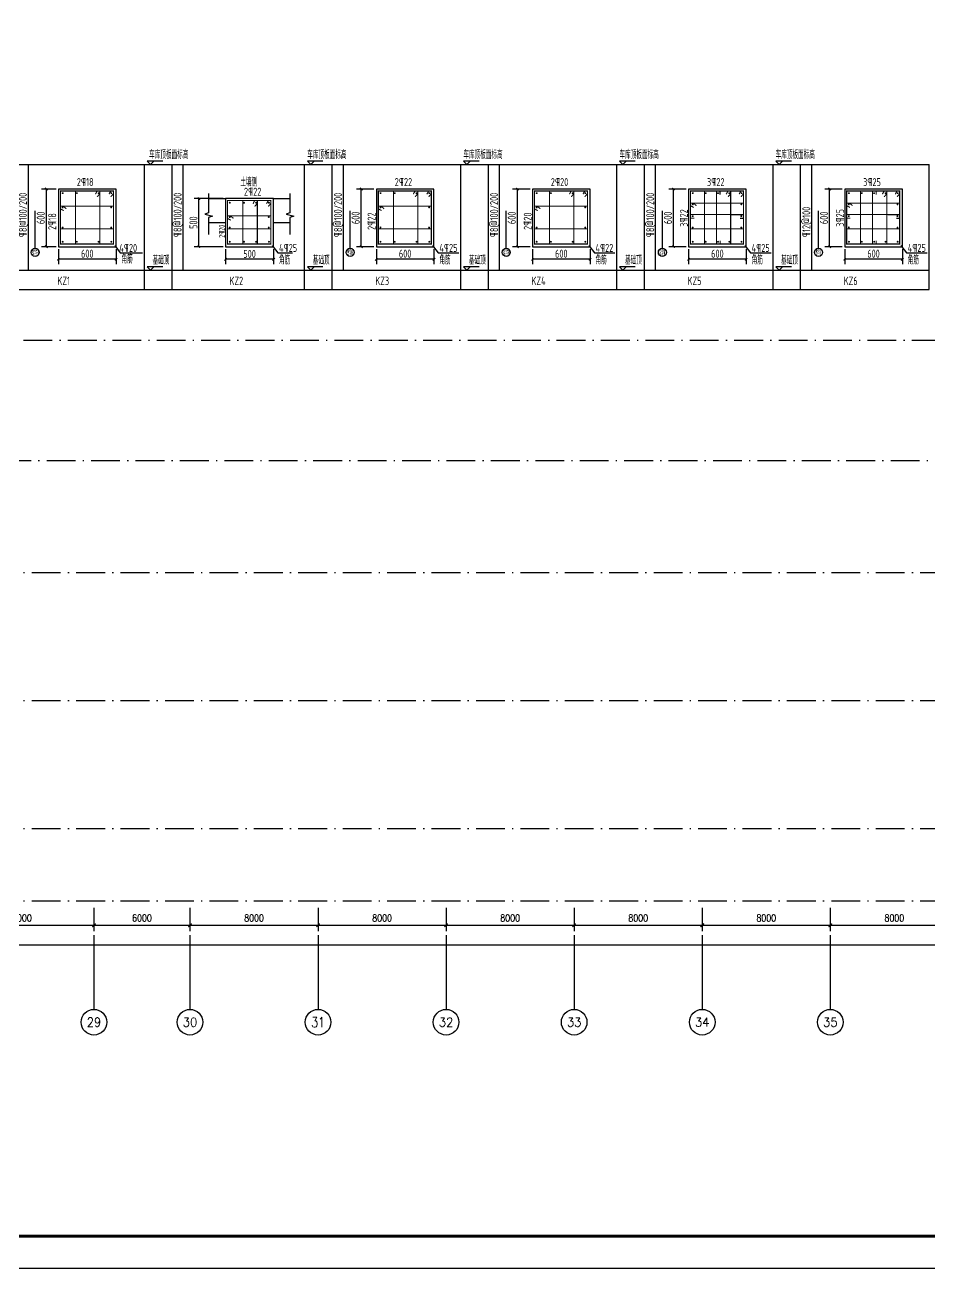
# Model space of a CAD drawing. Extents: x 2468086 to 6957054, y -3413633 to -667223.
# Drawn here: x 5100455 to 5156946, y -1259917 to -1182269 of the extents above; entities that cross this region are included whole.
import ezdxf
from ezdxf.enums import TextEntityAlignment as Align

# ---------------------------------------------------------------- set-up
doc = ezdxf.new("R2010")
doc.units = 0
doc.header["$LTSCALE"] = 100
doc.header["$MEASUREMENT"] = 0
doc.linetypes.add('2', pattern=[18.5, 12, -3, 0.5, -3])
doc.layers.get('0').update_dxf_attribs({"linetype": 'CONTINUOUS'})
doc.layers.get('DEFPOINTS').update_dxf_attribs({"linetype": 'CONTINUOUS'})
for name, color, linetype in [('AXIS', 3, 'CONTINUOUS'), ('AXIS_TEXT', 7, 'CONTINUOUS'), ('DIM', 8, 'CONTINUOUS'), ('PUB_TITLE', 4, 'CONTINUOUS'), ('THIN', 7, 'CONTINUOUS'), ('墙__实线', 3, 'CONTINUOUS'), ('支座钢筋', 1, 'CONTINUOUS'), ('柱填充', 43, 'CONTINUOUS'), ('轴线__尺寸数字', 7, 'CONTINUOUS'), ('轴线__点划线', 252, '2')]:
    doc.layers.add(name, color=color, linetype=linetype)
doc.styles.add('_TCH_AXIS', font='COMPLEX', dxfattribs={"bigfont": 'GBCBIG'})
doc.styles.add('COMPLEX', font='COMPLEX')
doc.styles.add('DIM_FONT', font='SIMPLEX.shx', dxfattribs={"width": 0.8})
doc.styles.add('GB', font='gbxwxt.shx', dxfattribs={"width": 0.7, "height": 500, "bigfont": 'gbhzfs.shx'})
doc.dimstyles.new('DIMN150', dxfattribs={"dimscale": 1.5, "dimtxt": 300, "dimasz": 100, "dimexe": 250, "dimexo": 300, "dimgap": 150, "dimtad": 1, "dimdec": 0, "dimzin": 0, "dimdsep": 46, "dimtxsty": 'DIM_FONT', "dimblk": 'ARCHTICK', "dimcen": 0.09, "dimclrt": 7, "dimazin": 2, "dimtfac": 1, "dimtdec": 0, "dimtix": 1, "dimtmove": 2, "dimatfit": 3, "dimfxl": 1, "dimtolj": 1, "dimtzin": 0, "dimarcsym": 0})
doc.dimstyles.new('LYSDIM1', dxfattribs={"dimtxt": 375, "dimasz": 1.5, "dimexe": 300, "dimexo": 150, "dimgap": 90, "dimtad": 1, "dimdec": 0, "dimzin": 0, "dimdsep": 46, "dimtxsty": 'GB', "dimblk1": 'JT', "dimblk2": 'JT', "dimsah": 1, "dimcen": 0, "dimclrt": 7, "dimadec": 0, "dimazin": 0, "dimtfac": 1, "dimtdec": 0, "dimtix": 1, "dimtmove": 2, "dimatfit": 3, "dimldrblk": 'JT', "dimfxl": 1, "dimtolj": 1, "dimtzin": 0, "dimarcsym": 0})

# ---------------------------------------------------------------- blocks, each defined once
blk = doc.blocks.new('_ARCHTICK')
at = {"color": 0, "const_width": 0.5}
blk.add_lwpolyline([(-0.71, -0.71), (0.71, 0.71)], dxfattribs=at)
blk = doc.blocks.new('*D2774')
at = {"layer": 'AXIS', "color": 0, "lineweight": -2, "transparency": 16777216}
for p, q in [((5095771, -1237418), (5095771, -1238878)), ((5104771, -1237418), (5104771, -1238878)), ((5095771, -1238503), (5104771, -1238503))]:
    blk.add_line(p, q, dxfattribs=at)
at = {"layer": 'DEFPOINTS', "color": 0, "transparency": 16777216}
for p in [(5095771, -1236968), (5104771, -1236968), (5104771, -1238503)]:
    blk.add_point(p, dxfattribs=at)
at = {"layer": 'AXIS', "color": 0, "lineweight": -2, "transparency": 16777216, "xscale": 150, "yscale": 150, "zscale": 150, "rotation": 180}
blk.add_blockref('_ARCHTICK', (5095771, -1238503), dxfattribs=at)
at = {"layer": 'AXIS', "color": 0, "lineweight": -2, "transparency": 16777216, "xscale": 150, "yscale": 150, "zscale": 150}
blk.add_blockref('_ARCHTICK', (5104771, -1238503), dxfattribs=at)
at = {"layer": 'AXIS', "color": 7, "transparency": 16777216, "insert": (5100271, -1238053), "char_height": 450, "attachment_point": 5, "style": 'DIM_FONT'}
blk.add_mtext('\\A1;9000', dxfattribs=at)
blk = doc.blocks.new('*D2775')
at = {"layer": 'AXIS', "color": 0, "lineweight": -2, "transparency": 16777216}
for p, q in [((5104771, -1237418), (5104771, -1238878)), ((5110771, -1237418), (5110771, -1238878)), ((5104771, -1238503), (5110771, -1238503))]:
    blk.add_line(p, q, dxfattribs=at)
at = {"layer": 'DEFPOINTS', "color": 0, "transparency": 16777216}
for p in [(5104771, -1236968), (5110771, -1236968), (5110771, -1238503)]:
    blk.add_point(p, dxfattribs=at)
at = {"layer": 'AXIS', "color": 0, "lineweight": -2, "transparency": 16777216, "xscale": 150, "yscale": 150, "zscale": 150, "rotation": 180}
blk.add_blockref('_ARCHTICK', (5104771, -1238503), dxfattribs=at)
at = {"layer": 'AXIS', "color": 0, "lineweight": -2, "transparency": 16777216, "xscale": 150, "yscale": 150, "zscale": 150}
blk.add_blockref('_ARCHTICK', (5110771, -1238503), dxfattribs=at)
at = {"layer": 'AXIS', "color": 7, "transparency": 16777216, "insert": (5107771, -1238053), "char_height": 450, "attachment_point": 5, "style": 'DIM_FONT'}
blk.add_mtext('\\A1;6000', dxfattribs=at)
blk = doc.blocks.new('*D2776')
at = {"layer": 'AXIS', "color": 0, "lineweight": -2, "transparency": 16777216}
for p, q in [((5110771, -1237418), (5110771, -1238878)), ((5118771, -1237418), (5118771, -1238878)), ((5110771, -1238503), (5118771, -1238503))]:
    blk.add_line(p, q, dxfattribs=at)
at = {"layer": 'DEFPOINTS', "color": 0, "transparency": 16777216}
for p in [(5110771, -1236968), (5118771, -1236968), (5118771, -1238503)]:
    blk.add_point(p, dxfattribs=at)
at = {"layer": 'AXIS', "color": 0, "lineweight": -2, "transparency": 16777216, "xscale": 150, "yscale": 150, "zscale": 150, "rotation": 180}
blk.add_blockref('_ARCHTICK', (5110771, -1238503), dxfattribs=at)
at = {"layer": 'AXIS', "color": 0, "lineweight": -2, "transparency": 16777216, "xscale": 150, "yscale": 150, "zscale": 150}
blk.add_blockref('_ARCHTICK', (5118771, -1238503), dxfattribs=at)
at = {"layer": 'AXIS', "color": 7, "transparency": 16777216, "insert": (5114771, -1238053), "char_height": 450, "attachment_point": 5, "style": 'DIM_FONT'}
blk.add_mtext('\\A1;8000', dxfattribs=at)
blk = doc.blocks.new('*D2777')
at = {"layer": 'AXIS', "color": 0, "lineweight": -2, "transparency": 16777216}
for p, q in [((5118771, -1237418), (5118771, -1238878)), ((5126771, -1237418), (5126771, -1238878)), ((5118771, -1238503), (5126771, -1238503))]:
    blk.add_line(p, q, dxfattribs=at)
at = {"layer": 'DEFPOINTS', "color": 0, "transparency": 16777216}
for p in [(5118771, -1236968), (5126771, -1236968), (5126771, -1238503)]:
    blk.add_point(p, dxfattribs=at)
at = {"layer": 'AXIS', "color": 0, "lineweight": -2, "transparency": 16777216, "xscale": 150, "yscale": 150, "zscale": 150, "rotation": 180}
blk.add_blockref('_ARCHTICK', (5118771, -1238503), dxfattribs=at)
at = {"layer": 'AXIS', "color": 0, "lineweight": -2, "transparency": 16777216, "xscale": 150, "yscale": 150, "zscale": 150}
blk.add_blockref('_ARCHTICK', (5126771, -1238503), dxfattribs=at)
at = {"layer": 'AXIS', "color": 7, "transparency": 16777216, "insert": (5122771, -1238053), "char_height": 450, "attachment_point": 5, "style": 'DIM_FONT'}
blk.add_mtext('\\A1;8000', dxfattribs=at)
blk = doc.blocks.new('*D2778')
at = {"layer": 'AXIS', "color": 0, "lineweight": -2, "transparency": 16777216}
for p, q in [((5126771, -1237418), (5126771, -1238878)), ((5134771, -1237418), (5134771, -1238878)), ((5126771, -1238503), (5134771, -1238503))]:
    blk.add_line(p, q, dxfattribs=at)
at = {"layer": 'DEFPOINTS', "color": 0, "transparency": 16777216}
for p in [(5126771, -1236968), (5134771, -1236968), (5134771, -1238503)]:
    blk.add_point(p, dxfattribs=at)
at = {"layer": 'AXIS', "color": 0, "lineweight": -2, "transparency": 16777216, "xscale": 150, "yscale": 150, "zscale": 150, "rotation": 180}
blk.add_blockref('_ARCHTICK', (5126771, -1238503), dxfattribs=at)
at = {"layer": 'AXIS', "color": 0, "lineweight": -2, "transparency": 16777216, "xscale": 150, "yscale": 150, "zscale": 150}
blk.add_blockref('_ARCHTICK', (5134771, -1238503), dxfattribs=at)
at = {"layer": 'AXIS', "color": 7, "transparency": 16777216, "insert": (5130771, -1238053), "char_height": 450, "attachment_point": 5, "style": 'DIM_FONT'}
blk.add_mtext('\\A1;8000', dxfattribs=at)
blk = doc.blocks.new('*D2779')
at = {"layer": 'AXIS', "color": 0, "lineweight": -2, "transparency": 16777216}
for p, q in [((5134771, -1237418), (5134771, -1238878)), ((5142771, -1237418), (5142771, -1238878)), ((5134771, -1238503), (5142771, -1238503))]:
    blk.add_line(p, q, dxfattribs=at)
at = {"layer": 'DEFPOINTS', "color": 0, "transparency": 16777216}
for p in [(5134771, -1236968), (5142771, -1236968), (5142771, -1238503)]:
    blk.add_point(p, dxfattribs=at)
at = {"layer": 'AXIS', "color": 0, "lineweight": -2, "transparency": 16777216, "xscale": 150, "yscale": 150, "zscale": 150, "rotation": 180}
blk.add_blockref('_ARCHTICK', (5134771, -1238503), dxfattribs=at)
at = {"layer": 'AXIS', "color": 0, "lineweight": -2, "transparency": 16777216, "xscale": 150, "yscale": 150, "zscale": 150}
blk.add_blockref('_ARCHTICK', (5142771, -1238503), dxfattribs=at)
at = {"layer": 'AXIS', "color": 7, "transparency": 16777216, "insert": (5138771, -1238053), "char_height": 450, "attachment_point": 5, "style": 'DIM_FONT'}
blk.add_mtext('\\A1;8000', dxfattribs=at)
blk = doc.blocks.new('*D2780')
at = {"layer": 'AXIS', "color": 0, "lineweight": -2, "transparency": 16777216}
for p, q in [((5142771, -1237418), (5142771, -1238878)), ((5150771, -1237418), (5150771, -1238878)), ((5142771, -1238503), (5150771, -1238503))]:
    blk.add_line(p, q, dxfattribs=at)
at = {"layer": 'DEFPOINTS', "color": 0, "transparency": 16777216}
for p in [(5142771, -1236968), (5150771, -1236968), (5150771, -1238503)]:
    blk.add_point(p, dxfattribs=at)
at = {"layer": 'AXIS', "color": 0, "lineweight": -2, "transparency": 16777216, "xscale": 150, "yscale": 150, "zscale": 150, "rotation": 180}
blk.add_blockref('_ARCHTICK', (5142771, -1238503), dxfattribs=at)
at = {"layer": 'AXIS', "color": 0, "lineweight": -2, "transparency": 16777216, "xscale": 150, "yscale": 150, "zscale": 150}
blk.add_blockref('_ARCHTICK', (5150771, -1238503), dxfattribs=at)
at = {"layer": 'AXIS', "color": 7, "transparency": 16777216, "insert": (5146771, -1238053), "char_height": 450, "attachment_point": 5, "style": 'DIM_FONT'}
blk.add_mtext('\\A1;8000', dxfattribs=at)
blk = doc.blocks.new('*D2781')
at = {"layer": 'AXIS', "color": 0, "lineweight": -2, "transparency": 16777216}
for p, q in [((5150771, -1237418), (5150771, -1238878)), ((5158771, -1237418), (5158771, -1238878)), ((5150771, -1238503), (5158771, -1238503))]:
    blk.add_line(p, q, dxfattribs=at)
at = {"layer": 'DEFPOINTS', "color": 0, "transparency": 16777216}
for p in [(5150771, -1236968), (5158771, -1236968), (5158771, -1238503)]:
    blk.add_point(p, dxfattribs=at)
at = {"layer": 'AXIS', "color": 0, "lineweight": -2, "transparency": 16777216, "xscale": 150, "yscale": 150, "zscale": 150, "rotation": 180}
blk.add_blockref('_ARCHTICK', (5150771, -1238503), dxfattribs=at)
at = {"layer": 'AXIS', "color": 0, "lineweight": -2, "transparency": 16777216, "xscale": 150, "yscale": 150, "zscale": 150}
blk.add_blockref('_ARCHTICK', (5158771, -1238503), dxfattribs=at)
at = {"layer": 'AXIS', "color": 7, "transparency": 16777216, "insert": (5154771, -1238053), "char_height": 450, "attachment_point": 5, "style": 'DIM_FONT'}
blk.add_mtext('\\A1;8000', dxfattribs=at)
blk = doc.blocks.new('*D2901')
at = {"layer": 'AXIS', "color": 0, "lineweight": -2, "transparency": 16777216}
for p, q in [((4926331, -1237868), (4926331, -1240100)), ((5206271, -1237868), (5206271, -1240100)), ((4926331, -1239725), (5206271, -1239725))]:
    blk.add_line(p, q, dxfattribs=at)
at = {"layer": 'DEFPOINTS', "color": 0, "transparency": 16777216}
for p in [(4926331, -1237418), (5206271, -1237418), (5206271, -1239725)]:
    blk.add_point(p, dxfattribs=at)
at = {"layer": 'AXIS', "color": 0, "lineweight": -2, "transparency": 16777216, "xscale": 150, "yscale": 150, "zscale": 150, "rotation": 180}
blk.add_blockref('_ARCHTICK', (4926331, -1239725), dxfattribs=at)
at = {"layer": 'AXIS', "color": 0, "lineweight": -2, "transparency": 16777216, "xscale": 150, "yscale": 150, "zscale": 150}
blk.add_blockref('_ARCHTICK', (5206271, -1239725), dxfattribs=at)
at = {"layer": 'AXIS', "color": 7, "transparency": 16777216, "insert": (5066301, -1239275), "char_height": 450, "attachment_point": 5, "style": 'DIM_FONT'}
blk.add_mtext('\\A1;279940', dxfattribs=at)
blk = doc.blocks.new('_AXISO')
blk.add_circle((0, 0), 0.5)
at = {"layer": 'AXIS_TEXT', "style": 'COMPLEX', "width": 1.041667}
blk.add_attdef('A', text='', height=0.56, dxfattribs=at).set_placement((-0.25, -0.28), (0.25, -0.28), align=Align.FIT)
blk = doc.blocks.new('BG')
for p, q in [((-649, 177), (177, 177)), ((-177, 177), (0, 0)), ((177, 177), (0, 0))]:
    blk.add_line(p, q)
blk = doc.blocks.new('JT')
at = {"layer": '轴线__尺寸数字', "const_width": 45}
blk.add_lwpolyline([(-50, -50), (50, 50)], dxfattribs=at)
blk.add_lwpolyline([(-50, -50), (50, 50)], dxfattribs=at)
blk = doc.blocks.new('*D2938')
at = {"layer": 'DEFPOINTS', "color": 0, "transparency": 16777216}
for p in [(5112995, -1196122), (5115995, -1196122), (5112995, -1196911)]:
    blk.add_point(p, dxfattribs=at)
at = {"layer": 'DIM', "color": 0, "lineweight": -2, "transparency": 16777216}
for p, q in [((5112995, -1196272), (5112995, -1197211)), ((5115995, -1196272), (5115995, -1197211)), ((5115993, -1196911), (5112996, -1196911))]:
    blk.add_line(p, q, dxfattribs=at)
at = {"layer": 'DIM', "color": 0, "lineweight": -2, "transparency": 16777216, "xscale": 1.5, "yscale": 1.5, "zscale": 1.5, "rotation": 180}
blk.add_blockref('JT', (5112995, -1196911), dxfattribs=at)
at = {"layer": 'DIM', "color": 0, "lineweight": -2, "transparency": 16777216, "xscale": 1.5, "yscale": 1.5, "zscale": 1.5}
blk.add_blockref('JT', (5115995, -1196911), dxfattribs=at)
at = {"layer": 'DIM', "color": 7, "transparency": 16777216, "insert": (5114495, -1196571), "char_height": 500, "attachment_point": 5, "style": 'GB'}
blk.add_mtext('\\A1;500', dxfattribs=at)
blk = doc.blocks.new('*D2939')
at = {"layer": 'DEFPOINTS', "color": 0, "transparency": 16777216}
for p in [(5111326, -1193122), (5112995, -1193122), (5112995, -1196122)]:
    blk.add_point(p, dxfattribs=at)
at = {"layer": 'DIM', "color": 0, "lineweight": -2, "transparency": 16777216}
for p, q in [((5112845, -1193122), (5111026, -1193122)), ((5111326, -1196120), (5111326, -1193123)), ((5112845, -1196122), (5111026, -1196122))]:
    blk.add_line(p, q, dxfattribs=at)
at = {"layer": 'DIM', "color": 0, "lineweight": -2, "transparency": 16777216, "xscale": 1.5, "yscale": 1.5, "zscale": 1.5}
for p, rotation in [((5111326, -1193122), 90), ((5111326, -1196122), 270)]:
    blk.add_blockref('JT', p, dxfattribs=dict(at, rotation=rotation))
at = {"layer": 'DIM', "color": 7, "transparency": 16777216, "insert": (5110986, -1194622), "char_height": 500, "attachment_point": 5, "rotation": 90, "style": 'GB'}
blk.add_mtext('\\A1;500', dxfattribs=at)
blk = doc.blocks.new('*D2944')
at = {"layer": 'DEFPOINTS', "color": 0, "transparency": 16777216}
for p in [(5102553, -1196122), (5106153, -1196122), (5102553, -1196911)]:
    blk.add_point(p, dxfattribs=at)
at = {"layer": 'DIM', "color": 0, "lineweight": -2, "transparency": 16777216}
for p, q in [((5102553, -1196272), (5102553, -1197211)), ((5106153, -1196272), (5106153, -1197211)), ((5106152, -1196911), (5102555, -1196911))]:
    blk.add_line(p, q, dxfattribs=at)
at = {"layer": 'DIM', "color": 0, "lineweight": -2, "transparency": 16777216, "xscale": 1.5, "yscale": 1.5, "zscale": 1.5, "rotation": 180}
blk.add_blockref('JT', (5102553, -1196911), dxfattribs=at)
at = {"layer": 'DIM', "color": 0, "lineweight": -2, "transparency": 16777216, "xscale": 1.5, "yscale": 1.5, "zscale": 1.5}
blk.add_blockref('JT', (5106153, -1196911), dxfattribs=at)
at = {"layer": 'DIM', "color": 7, "transparency": 16777216, "insert": (5104353, -1196559), "char_height": 500, "attachment_point": 5, "style": 'GB'}
blk.add_mtext('\\A1;600', dxfattribs=at)
blk = doc.blocks.new('*D2945')
at = {"layer": 'DEFPOINTS', "color": 0, "transparency": 16777216}
for p in [(5101798, -1192522), (5102553, -1192522), (5102553, -1196122)]:
    blk.add_point(p, dxfattribs=at)
at = {"layer": 'DIM', "color": 0, "lineweight": -2, "transparency": 16777216}
for p, q in [((5102403, -1192522), (5101498, -1192522)), ((5101798, -1196120), (5101798, -1192523)), ((5102403, -1196122), (5101498, -1196122))]:
    blk.add_line(p, q, dxfattribs=at)
at = {"layer": 'DIM', "color": 0, "lineweight": -2, "transparency": 16777216, "xscale": 1.5, "yscale": 1.5, "zscale": 1.5}
for p, rotation in [((5101798, -1192522), 90), ((5101798, -1196122), 270)]:
    blk.add_blockref('JT', p, dxfattribs=dict(at, rotation=rotation))
at = {"layer": 'DIM', "color": 7, "transparency": 16777216, "insert": (5101446, -1194322), "char_height": 500, "attachment_point": 5, "rotation": 90, "style": 'GB'}
blk.add_mtext('\\A1;600', dxfattribs=at)
blk = doc.blocks.new('*D2946')
at = {"layer": 'DEFPOINTS', "color": 0, "transparency": 16777216}
for p in [(5122412, -1196122), (5126012, -1196122), (5122412, -1196911)]:
    blk.add_point(p, dxfattribs=at)
at = {"layer": 'DIM', "color": 0, "lineweight": -2, "transparency": 16777216}
for p, q in [((5122412, -1196272), (5122412, -1197211)), ((5126012, -1196272), (5126012, -1197211)), ((5126011, -1196911), (5122414, -1196911))]:
    blk.add_line(p, q, dxfattribs=at)
at = {"layer": 'DIM', "color": 0, "lineweight": -2, "transparency": 16777216, "xscale": 1.5, "yscale": 1.5, "zscale": 1.5, "rotation": 180}
blk.add_blockref('JT', (5122412, -1196911), dxfattribs=at)
at = {"layer": 'DIM', "color": 0, "lineweight": -2, "transparency": 16777216, "xscale": 1.5, "yscale": 1.5, "zscale": 1.5}
blk.add_blockref('JT', (5126012, -1196911), dxfattribs=at)
at = {"layer": 'DIM', "color": 7, "transparency": 16777216, "insert": (5124212, -1196559), "char_height": 500, "attachment_point": 5, "style": 'GB'}
blk.add_mtext('\\A1;600', dxfattribs=at)
blk = doc.blocks.new('*D2947')
at = {"layer": 'DEFPOINTS', "color": 0, "transparency": 16777216}
for p in [(5121471, -1192522), (5122412, -1192522), (5122412, -1196122)]:
    blk.add_point(p, dxfattribs=at)
at = {"layer": 'DIM', "color": 0, "lineweight": -2, "transparency": 16777216}
for p, q in [((5122262, -1192522), (5121171, -1192522)), ((5121471, -1196120), (5121471, -1192523)), ((5122262, -1196122), (5121171, -1196122))]:
    blk.add_line(p, q, dxfattribs=at)
at = {"layer": 'DIM', "color": 0, "lineweight": -2, "transparency": 16777216, "xscale": 1.5, "yscale": 1.5, "zscale": 1.5}
for p, rotation in [((5121471, -1192522), 90), ((5121471, -1196122), 270)]:
    blk.add_blockref('JT', p, dxfattribs=dict(at, rotation=rotation))
at = {"layer": 'DIM', "color": 7, "transparency": 16777216, "insert": (5121119, -1194322), "char_height": 500, "attachment_point": 5, "rotation": 90, "style": 'GB'}
blk.add_mtext('\\A1;600', dxfattribs=at)
blk = doc.blocks.new('*D3624')
at = {"layer": 'DEFPOINTS', "color": 0, "transparency": 16777216}
for p in [(5132166, -1196122), (5135766, -1196122), (5132166, -1196911)]:
    blk.add_point(p, dxfattribs=at)
at = {"layer": 'DIM', "color": 0, "lineweight": -2, "transparency": 16777216}
for p, q in [((5132166, -1196272), (5132166, -1197211)), ((5135766, -1196272), (5135766, -1197211)), ((5135764, -1196911), (5132167, -1196911))]:
    blk.add_line(p, q, dxfattribs=at)
at = {"layer": 'DIM', "color": 0, "lineweight": -2, "transparency": 16777216, "xscale": 1.5, "yscale": 1.5, "zscale": 1.5, "rotation": 180}
blk.add_blockref('JT', (5132166, -1196911), dxfattribs=at)
at = {"layer": 'DIM', "color": 0, "lineweight": -2, "transparency": 16777216, "xscale": 1.5, "yscale": 1.5, "zscale": 1.5}
blk.add_blockref('JT', (5135766, -1196911), dxfattribs=at)
at = {"layer": 'DIM', "color": 7, "transparency": 16777216, "insert": (5133966, -1196559), "char_height": 500, "attachment_point": 5, "style": 'GB'}
blk.add_mtext('\\A1;600', dxfattribs=at)
blk = doc.blocks.new('*D3625')
at = {"layer": 'DEFPOINTS', "color": 0, "transparency": 16777216}
for p in [(5131224, -1192522), (5132166, -1192522), (5132166, -1196122)]:
    blk.add_point(p, dxfattribs=at)
at = {"layer": 'DIM', "color": 0, "lineweight": -2, "transparency": 16777216}
for p, q in [((5132016, -1192522), (5130924, -1192522)), ((5131224, -1196120), (5131224, -1192523)), ((5132016, -1196122), (5130924, -1196122))]:
    blk.add_line(p, q, dxfattribs=at)
at = {"layer": 'DIM', "color": 0, "lineweight": -2, "transparency": 16777216, "xscale": 1.5, "yscale": 1.5, "zscale": 1.5}
for p, rotation in [((5131224, -1192522), 90), ((5131224, -1196122), 270)]:
    blk.add_blockref('JT', p, dxfattribs=dict(at, rotation=rotation))
at = {"layer": 'DIM', "color": 7, "transparency": 16777216, "insert": (5130872, -1194322), "char_height": 500, "attachment_point": 5, "rotation": 90, "style": 'GB'}
blk.add_mtext('\\A1;600', dxfattribs=at)
blk = doc.blocks.new('*D3626')
at = {"layer": 'DEFPOINTS', "color": 0, "transparency": 16777216}
for p in [(5141919, -1196122), (5145519, -1196122), (5141919, -1196911)]:
    blk.add_point(p, dxfattribs=at)
at = {"layer": 'DIM', "color": 0, "lineweight": -2, "transparency": 16777216}
for p, q in [((5141919, -1196272), (5141919, -1197211)), ((5145519, -1196272), (5145519, -1197211)), ((5145517, -1196911), (5141920, -1196911))]:
    blk.add_line(p, q, dxfattribs=at)
at = {"layer": 'DIM', "color": 0, "lineweight": -2, "transparency": 16777216, "xscale": 1.5, "yscale": 1.5, "zscale": 1.5, "rotation": 180}
blk.add_blockref('JT', (5141919, -1196911), dxfattribs=at)
at = {"layer": 'DIM', "color": 0, "lineweight": -2, "transparency": 16777216, "xscale": 1.5, "yscale": 1.5, "zscale": 1.5}
blk.add_blockref('JT', (5145519, -1196911), dxfattribs=at)
at = {"layer": 'DIM', "color": 7, "transparency": 16777216, "insert": (5143719, -1196559), "char_height": 500, "attachment_point": 5, "style": 'GB'}
blk.add_mtext('\\A1;600', dxfattribs=at)
blk = doc.blocks.new('*D3627')
at = {"layer": 'DEFPOINTS', "color": 0, "transparency": 16777216}
for p in [(5140978, -1192522), (5141919, -1192522), (5141919, -1196122)]:
    blk.add_point(p, dxfattribs=at)
at = {"layer": 'DIM', "color": 0, "lineweight": -2, "transparency": 16777216}
for p, q in [((5141769, -1192522), (5140678, -1192522)), ((5140978, -1196120), (5140978, -1192523)), ((5141769, -1196122), (5140678, -1196122))]:
    blk.add_line(p, q, dxfattribs=at)
at = {"layer": 'DIM', "color": 0, "lineweight": -2, "transparency": 16777216, "xscale": 1.5, "yscale": 1.5, "zscale": 1.5}
for p, rotation in [((5140978, -1192522), 90), ((5140978, -1196122), 270)]:
    blk.add_blockref('JT', p, dxfattribs=dict(at, rotation=rotation))
at = {"layer": 'DIM', "color": 7, "transparency": 16777216, "insert": (5140626, -1194322), "char_height": 500, "attachment_point": 5, "rotation": 90, "style": 'GB'}
blk.add_mtext('\\A1;600', dxfattribs=at)
blk = doc.blocks.new('*D3628')
at = {"layer": 'DEFPOINTS', "color": 0, "transparency": 16777216}
for p in [(5151672, -1196122), (5155272, -1196122), (5151672, -1196911)]:
    blk.add_point(p, dxfattribs=at)
at = {"layer": 'DIM', "color": 0, "lineweight": -2, "transparency": 16777216}
for p, q in [((5151672, -1196272), (5151672, -1197211)), ((5155272, -1196272), (5155272, -1197211)), ((5155271, -1196911), (5151674, -1196911))]:
    blk.add_line(p, q, dxfattribs=at)
at = {"layer": 'DIM', "color": 0, "lineweight": -2, "transparency": 16777216, "xscale": 1.5, "yscale": 1.5, "zscale": 1.5, "rotation": 180}
blk.add_blockref('JT', (5151672, -1196911), dxfattribs=at)
at = {"layer": 'DIM', "color": 0, "lineweight": -2, "transparency": 16777216, "xscale": 1.5, "yscale": 1.5, "zscale": 1.5}
blk.add_blockref('JT', (5155272, -1196911), dxfattribs=at)
at = {"layer": 'DIM', "color": 7, "transparency": 16777216, "insert": (5153472, -1196559), "char_height": 500, "attachment_point": 5, "style": 'GB'}
blk.add_mtext('\\A1;600', dxfattribs=at)
blk = doc.blocks.new('*D3629')
at = {"layer": 'DEFPOINTS', "color": 0, "transparency": 16777216}
for p in [(5150731, -1192522), (5151672, -1192522), (5151672, -1196122)]:
    blk.add_point(p, dxfattribs=at)
at = {"layer": 'DIM', "color": 0, "lineweight": -2, "transparency": 16777216}
for p, q in [((5151522, -1192522), (5150431, -1192522)), ((5150731, -1196120), (5150731, -1192523)), ((5151522, -1196122), (5150431, -1196122))]:
    blk.add_line(p, q, dxfattribs=at)
at = {"layer": 'DIM', "color": 0, "lineweight": -2, "transparency": 16777216, "xscale": 1.5, "yscale": 1.5, "zscale": 1.5}
for p, rotation in [((5150731, -1192522), 90), ((5150731, -1196122), 270)]:
    blk.add_blockref('JT', p, dxfattribs=dict(at, rotation=rotation))
at = {"layer": 'DIM', "color": 7, "transparency": 16777216, "insert": (5150379, -1194322), "char_height": 500, "attachment_point": 5, "rotation": 90, "style": 'GB'}
blk.add_mtext('\\A1;600', dxfattribs=at)
blk = doc.blocks.new('a00')
at = {"layer": 'PUB_TITLE'}
blk.add_lwpolyline([(2049330, 4204231), (2376330, 4204231), (2376330, 4372431), (2049330, 4372431)], close=True, dxfattribs=at)
at = {"layer": 'PUB_TITLE', "const_width": 200}
blk.add_lwpolyline([(2054330, 4206231), (2374330, 4206231), (2374330, 4370431), (2054330, 4370431)], close=True, dxfattribs=at)

msp = doc.modelspace()

# ---------------------------------------------------------------- linework, layer by layer
for p, q in [((5098260, -1190991.5), (5107927, -1190991.5)), ((5100682.1, -1197580.6), (5100682.1, -1190991.5)), ((5107927, -1198791.7), (5107927, -1190991.5)), ((5107927, -1198791.7), (5107927, -1190991.5)), ((5107927, -1190991.5), (5117932.6, -1190991.5)), ((5109650.6, -1198791.7), (5109650.6, -1190991.5)), ((5110349.1, -1197580.6), (5110349.1, -1190991.5)), ((5117932.6, -1198791.7), (5117932.6, -1190991.5)), ((5117932.6, -1193292.3), (5117932.6, -1190991.5)), ((5117932.6, -1198791.7), (5117932.6, -1190991.5)), ((5117932.6, -1198791.7), (5117932.6, -1190991.5)), ((5117932.6, -1198791.7), (5117932.6, -1190991.5)), ((5117932.6, -1198791.7), (5117932.6, -1190991.5)), ((5117932.6, -1190991.5), (5127686, -1190991.5)), ((5119656.3, -1198791.7), (5119656.3, -1190991.5)), ((5120354.7, -1197580.6), (5120354.7, -1190991.5)), ((5127686, -1198791.7), (5127686, -1190991.5)), ((5127686, -1190991.5), (5137439.3, -1190991.5)), ((5129409.6, -1198791.7), (5129409.6, -1190991.5)), ((5130108, -1197580.6), (5130108, -1190991.5)), ((5137439.3, -1198791.7), (5137439.3, -1190991.5)), ((5137439.3, -1190991.5), (5147192.7, -1190991.5)), ((5139163, -1198791.7), (5139163, -1190991.5)), ((5139861.4, -1197580.6), (5139861.4, -1190991.5)), ((5147192.7, -1198791.7), (5147192.7, -1190991.5)), ((5147192.7, -1190991.5), (5156946, -1190991.5)), ((5148916.3, -1198791.7), (5148916.3, -1190991.5)), ((5149614.7, -1197580.6), (5149614.7, -1190991.5)), ((5156946, -1198791.7), (5156946, -1190991.5)), ((5106065.9, -1196045.6), (5106418.9, -1196516.9)), ((5106418.9, -1196516.9), (5107808.1, -1196516.9)), ((5115907.5, -1196045.6), (5116260.5, -1196516.9)), ((5116260.5, -1196516.9), (5117166, -1196516.9)), ((5125925, -1196045.6), (5126277.9, -1196516.9)), ((5126277.9, -1196516.9), (5127567, -1196516.9)), ((5135678.3, -1196045.6), (5136031.3, -1196516.9)), ((5136031.3, -1196516.9), (5137320.4, -1196516.9)), ((5145431.7, -1196045.6), (5145784.6, -1196516.9)), ((5145784.6, -1196516.9), (5147073.7, -1196516.9)), ((5155185, -1196045.6), (5155538, -1196516.9)), ((5155538, -1196516.9), (5156827.1, -1196516.9)), ((5098260, -1197580.6), (5107927, -1197580.6)), ((5107927, -1197580.6), (5117932.6, -1197580.6)), ((5117932.6, -1197580.6), (5127686, -1197580.6)), ((5127686, -1197580.6), (5137439.3, -1197580.6)), ((5137439.3, -1197580.6), (5147192.7, -1197580.6)), ((5147192.7, -1197580.6), (5156946, -1197580.6)), ((5098260, -1198791.7), (5107927, -1198791.7)), ((5107927, -1198791.7), (5117932.6, -1198791.7)), ((5117932.6, -1198791.7), (5127686, -1198791.7)), ((5127686, -1198791.7), (5137439.3, -1198791.7)), ((5137439.3, -1198791.7), (5147192.7, -1198791.7)), ((5147192.7, -1198791.7), (5156946, -1198791.7))]:
    msp.add_line(p, q)
for points in [[(5102553.1, -1192521.7), (5102553.1, -1196121.7), (5106153.1, -1196121.7), (5106153.1, -1192521.7), (5102553.1, -1192521.7)], [(5122412.2, -1192521.7), (5122412.2, -1196121.7), (5126012.2, -1196121.7), (5126012.2, -1192521.7), (5122412.2, -1192521.7)], [(5132165.5, -1192521.7), (5132165.5, -1196121.7), (5135765.5, -1196121.7), (5135765.5, -1192521.7), (5132165.5, -1192521.7)], [(5141918.9, -1192521.7), (5141918.9, -1196121.7), (5145518.9, -1196121.7), (5145518.9, -1192521.7), (5141918.9, -1192521.7)], [(5151672.2, -1192521.7), (5151672.2, -1196121.7), (5155272.2, -1196121.7), (5155272.2, -1192521.7), (5151672.2, -1192521.7)], [(5112994.7, -1193121.7), (5112994.7, -1196121.7), (5115994.7, -1196121.7), (5115994.7, -1193121.7), (5112994.7, -1193121.7)]]:
    msp.add_lwpolyline(points)
at = {"layer": 'AXIS'}
for p, q in [((5104770.8, -1239123.1), (5104770.8, -1243757)), ((5110770.8, -1239123.1), (5110770.8, -1243757)), ((5118770.8, -1239123.1), (5118770.8, -1243757)), ((5126770.8, -1239123.1), (5126770.8, -1243757)), ((5134770.8, -1239123.1), (5134770.8, -1243757)), ((5142770.8, -1239123.1), (5142770.8, -1243757)), ((5150770.8, -1239123.1), (5150770.8, -1243757))]:
    msp.add_line(p, q, dxfattribs=at)
at = {"layer": 'THIN'}
for points in [[(5111935.2, -1192794.2), (5111935.2, -1194012.4), (5111700.5, -1194087.1), (5112169.9, -1194215.1), (5111935.2, -1194289.8), (5111935.2, -1195364.2)], [(5117016.9, -1192794.2), (5117016.9, -1194012.4), (5116782.2, -1194087.1), (5117251.6, -1194215.1), (5117016.9, -1194289.8), (5117016.9, -1195364.2)]]:
    msp.add_lwpolyline(points, dxfattribs=at)
at = {"layer": '支座钢筋', "const_width": 67.5}
for points in [[(5102677.1, -1192643.8), (5105986, -1192643.8), (5105986, -1195952.6), (5102677.1, -1195952.6)], [(5103624.9, -1192643.8), (5105138.2, -1192643.8), (5105138.2, -1195952.6), (5103624.9, -1195952.6)], [(5122536.2, -1192643.8), (5125845, -1192643.8), (5125845, -1195952.6), (5122536.2, -1195952.6)], [(5123484, -1192643.8), (5124997.3, -1192643.8), (5124997.3, -1195952.6), (5123484, -1195952.6)], [(5132289.5, -1192643.8), (5135598.4, -1192643.8), (5135598.4, -1195952.6), (5132289.5, -1195952.6)], [(5133237.3, -1192643.8), (5134750.6, -1192643.8), (5134750.6, -1195952.6), (5133237.3, -1195952.6)], [(5142042.9, -1192643.8), (5145351.7, -1192643.8), (5145351.7, -1195952.6), (5142042.9, -1195952.6)], [(5142907.3, -1192643.8), (5144545.6, -1192643.8), (5144545.6, -1195952.6), (5142907.3, -1195952.6)], [(5151796.2, -1192643.8), (5155105.1, -1192643.8), (5155105.1, -1195952.6), (5151796.2, -1195952.6)], [(5152660.7, -1192643.8), (5154299, -1192643.8), (5154299, -1195952.6), (5152660.7, -1195952.6)], [(5113118.7, -1193243.8), (5115827.6, -1193243.8), (5115827.6, -1195952.6), (5113118.7, -1195952.6)], [(5114066.5, -1193243.8), (5114979.8, -1193243.8), (5114979.8, -1195952.6), (5114066.5, -1195952.6)], [(5142042.9, -1195004.9), (5142042.9, -1193397.7), (5145351.7, -1193397.7), (5145351.7, -1195004.9)], [(5151796.2, -1195004.9), (5151796.2, -1193397.7), (5155105.1, -1193397.7), (5155105.1, -1195004.9)], [(5102677.1, -1195004.9), (5102677.1, -1193591.6), (5105986, -1193591.6), (5105986, -1195004.9)], [(5113118.7, -1195004.9), (5113118.7, -1194191.6), (5115827.6, -1194191.6), (5115827.6, -1195004.9)], [(5122536.2, -1195004.9), (5122536.2, -1193591.6), (5125845, -1193591.6), (5125845, -1195004.9)], [(5132289.5, -1195004.9), (5132289.5, -1193591.6), (5135598.4, -1193591.6), (5135598.4, -1195004.9)]]:
    msp.add_lwpolyline(points, close=True, dxfattribs=at)
for points in [[(5104861.7, -1192846.7), (5104967.5, -1192650)], [(5105709.5, -1192846.7), (5105815.2, -1192650)], [(5124720.8, -1192846.7), (5124826.5, -1192650)], [(5125568.5, -1192846.7), (5125674.3, -1192650)], [(5134474.1, -1192846.7), (5134579.9, -1192650)], [(5135321.9, -1192846.7), (5135427.6, -1192650)], [(5143878.4, -1192875.2), (5143878.4, -1192643.8), (5143656.7, -1192643.8), (5143660.3, -1195952.6), (5143889, -1195952.6), (5143889, -1195742.6)], [(5144269.2, -1192846.7), (5144374.9, -1192650)], [(5145075.2, -1192846.7), (5145181, -1192650)], [(5153631.7, -1192875.2), (5153631.7, -1192643.8), (5153410, -1192643.8), (5153413.6, -1195952.6), (5153642.4, -1195952.6), (5153642.4, -1195742.6)], [(5154022.5, -1192846.7), (5154128.2, -1192650)], [(5154828.6, -1192846.7), (5154934.3, -1192650)], [(5104974.4, -1193008.8), (5105140.1, -1192812.1)], [(5105822.2, -1193008.8), (5105987.9, -1192812.1)], [(5114703.3, -1193446.7), (5114809.1, -1193250)], [(5114816, -1193608.8), (5114981.7, -1193412.1)], [(5115551.1, -1193446.7), (5115656.8, -1193250)], [(5115663.7, -1193608.8), (5115829.5, -1193412.1)], [(5124833.4, -1193008.8), (5124999.1, -1192812.1)], [(5125681.2, -1193008.8), (5125846.9, -1192812.1)], [(5134586.8, -1193008.8), (5134752.5, -1192812.1)], [(5135434.5, -1193008.8), (5135600.3, -1192812.1)], [(5142407.9, -1193561.6), (5142211.3, -1193395.8)], [(5144381.8, -1193008.8), (5144547.5, -1192812.1)], [(5145187.9, -1193008.8), (5145353.6, -1192812.1)], [(5152161.3, -1193561.6), (5151964.6, -1193395.8)], [(5154135.1, -1193008.8), (5154300.9, -1192812.1)], [(5154941.2, -1193008.8), (5155107, -1192812.1)], [(5102880, -1193868), (5102683.3, -1193762.3)], [(5103042.2, -1193755.4), (5102845.5, -1193589.7)], [(5113483.8, -1194355.4), (5113287.1, -1194189.7)], [(5122739.1, -1193868), (5122542.4, -1193762.3)], [(5122901.2, -1193755.4), (5122704.6, -1193589.7)], [(5132492.4, -1193868), (5132295.7, -1193762.3)], [(5132654.6, -1193755.4), (5132457.9, -1193589.7)], [(5142272.4, -1194339.5), (5142041, -1194339.5), (5142041, -1194117.8), (5145349.8, -1194121.4), (5145349.8, -1194350.1), (5145139.8, -1194350.1)], [(5142245.8, -1193674.2), (5142049.1, -1193568.5)], [(5152025.7, -1194339.5), (5151794.3, -1194339.5), (5151794.3, -1194117.8), (5155103.2, -1194121.4), (5155103.2, -1194350.1), (5154893.1, -1194350.1)], [(5151999.1, -1193674.2), (5151802.4, -1193568.5)], [(5113321.6, -1194468), (5113124.9, -1194362.3)]]:
    msp.add_lwpolyline(points, dxfattribs=at)
at = {"layer": '支座钢筋', "const_width": 60}
for points in [[(5102785.1, -1192778.2, 1), (5102845.1, -1192778.2, 1)], [(5103673.4, -1192778.2, 1), (5103733.4, -1192778.2, 1)], [(5105089.7, -1192778.2, -1), (5105029.7, -1192778.2, -1)], [(5105830.8, -1192778.2, 1), (5105890.8, -1192778.2, 1)], [(5113226.7, -1193378.2, 1), (5113286.7, -1193378.2, 1)], [(5114115, -1193378.2, 1), (5114175, -1193378.2, 1)], [(5114931.3, -1193378.2, -1), (5114871.3, -1193378.2, -1)], [(5115672.4, -1193378.2, 1), (5115732.4, -1193378.2, 1)], [(5122644.1, -1192778.2, 1), (5122704.1, -1192778.2, 1)], [(5123532.5, -1192778.2, 1), (5123592.5, -1192778.2, 1)], [(5124948.7, -1192778.2, -1), (5124888.7, -1192778.2, -1)], [(5125689.8, -1192778.2, 1), (5125749.8, -1192778.2, 1)], [(5132397.5, -1192778.2, 1), (5132457.5, -1192778.2, 1)], [(5133285.8, -1192778.2, 1), (5133345.8, -1192778.2, 1)], [(5134702.1, -1192778.2, -1), (5134642.1, -1192778.2, -1)], [(5135443.2, -1192778.2, 1), (5135503.2, -1192778.2, 1)], [(5142177.3, -1193450.6, -1), (5142177.3, -1193510.6, -1)], [(5142150.8, -1192778.2, 1), (5142210.8, -1192778.2, 1)], [(5142955.8, -1192778.2, 1), (5143015.8, -1192778.2, 1)], [(5143724.1, -1192778.2, 1), (5143784.1, -1192778.2, 1)], [(5144497.1, -1192778.2, -1), (5144437.1, -1192778.2, -1)], [(5145215.3, -1193445.3, -1), (5145215.3, -1193505.3, -1)], [(5145196.5, -1192778.2, 1), (5145256.5, -1192778.2, 1)], [(5151930.7, -1193450.6, -1), (5151930.7, -1193510.6, -1)], [(5151904.2, -1192778.2, 1), (5151964.2, -1192778.2, 1)], [(5152709.2, -1192778.2, 1), (5152769.2, -1192778.2, 1)], [(5153477.4, -1192778.2, 1), (5153537.4, -1192778.2, 1)], [(5154250.5, -1192778.2, -1), (5154190.5, -1192778.2, -1)], [(5154968.7, -1193445.3, -1), (5154968.7, -1193505.3, -1)], [(5154949.9, -1192778.2, 1), (5155009.9, -1192778.2, 1)], [(5102811.6, -1193644.4, -1), (5102811.6, -1193704.4, -1)], [(5105849.6, -1193639.2, -1), (5105849.6, -1193699.2, -1)], [(5113253.2, -1194244.4, -1), (5113253.2, -1194304.4, -1)], [(5115691.2, -1194239.2, -1), (5115691.2, -1194299.2, -1)], [(5122670.6, -1193644.4, -1), (5122670.6, -1193704.4, -1)], [(5125708.6, -1193639.2, -1), (5125708.6, -1193699.2, -1)], [(5132424, -1193644.4, -1), (5132424, -1193704.4, -1)], [(5135462, -1193639.2, -1), (5135462, -1193699.2, -1)], [(5142175.4, -1194185.2, -1), (5142175.4, -1194245.2, -1)], [(5145213.4, -1194188.8, -1), (5145213.4, -1194248.8, -1)], [(5151928.7, -1194185.2, -1), (5151928.7, -1194245.2, -1)], [(5154966.7, -1194188.8, -1), (5154966.7, -1194248.8, -1)], [(5102811.6, -1194952, 1), (5102811.6, -1194892, 1)], [(5105849.6, -1194957.3, 1), (5105849.6, -1194897.3, 1)], [(5113253.2, -1194952, 1), (5113253.2, -1194892, 1)], [(5115691.2, -1194957.3, 1), (5115691.2, -1194897.3, 1)], [(5122670.6, -1194952, 1), (5122670.6, -1194892, 1)], [(5125708.6, -1194957.3, 1), (5125708.6, -1194897.3, 1)], [(5132424, -1194952, 1), (5132424, -1194892, 1)], [(5135462, -1194957.3, 1), (5135462, -1194897.3, 1)], [(5142177.3, -1194952, 1), (5142177.3, -1194892, 1)], [(5145215.3, -1194957.3, 1), (5145215.3, -1194897.3, 1)], [(5151930.7, -1194952, 1), (5151930.7, -1194892, 1)], [(5154968.7, -1194957.3, 1), (5154968.7, -1194897.3, 1)], [(5102785.1, -1195816.2, 1), (5102845.1, -1195816.2, 1)], [(5103673.4, -1195816.2, 1), (5103733.4, -1195816.2, 1)], [(5105089.7, -1195816.2, -1), (5105029.7, -1195816.2, -1)], [(5105830.8, -1195816.2, 1), (5105890.8, -1195816.2, 1)], [(5113226.7, -1195816.2, 1), (5113286.7, -1195816.2, 1)], [(5114115, -1195816.2, 1), (5114175, -1195816.2, 1)], [(5114931.3, -1195816.2, -1), (5114871.3, -1195816.2, -1)], [(5115672.4, -1195816.2, 1), (5115732.4, -1195816.2, 1)], [(5122644.1, -1195816.2, 1), (5122704.1, -1195816.2, 1)], [(5123532.5, -1195816.2, 1), (5123592.5, -1195816.2, 1)], [(5124948.7, -1195816.2, -1), (5124888.7, -1195816.2, -1)], [(5125689.8, -1195816.2, 1), (5125749.8, -1195816.2, 1)], [(5132397.5, -1195816.2, 1), (5132457.5, -1195816.2, 1)], [(5133285.8, -1195816.2, 1), (5133345.8, -1195816.2, 1)], [(5134702.1, -1195816.2, -1), (5134642.1, -1195816.2, -1)], [(5135443.2, -1195816.2, 1), (5135503.2, -1195816.2, 1)], [(5142150.8, -1195816.2, 1), (5142210.8, -1195816.2, 1)], [(5142955.8, -1195816.2, 1), (5143015.8, -1195816.2, 1)], [(5143727.7, -1195816.2, 1), (5143787.7, -1195816.2, 1)], [(5144497.1, -1195816.2, -1), (5144437.1, -1195816.2, -1)], [(5145196.5, -1195816.2, 1), (5145256.5, -1195816.2, 1)], [(5151904.2, -1195816.2, 1), (5151964.2, -1195816.2, 1)], [(5152709.2, -1195816.2, 1), (5152769.2, -1195816.2, 1)], [(5153481, -1195816.2, 1), (5153541, -1195816.2, 1)], [(5154250.5, -1195816.2, -1), (5154190.5, -1195816.2, -1)], [(5154949.9, -1195816.2, 1), (5155009.9, -1195816.2, 1)]]:
    msp.add_lwpolyline(points, format="xyb", close=True, dxfattribs=at)
at = {"layer": '柱填充'}
for p, q in [((5111988.4, -1193121.7), (5112994.7, -1193121.7)), ((5115994.7, -1193121.7), (5117016.9, -1193121.7)), ((5111988.4, -1194621.7), (5112994.7, -1194621.7)), ((5115994.7, -1194621.7), (5117016.9, -1194621.7))]:
    msp.add_line(p, q, dxfattribs=at)
at = {"layer": '轴线__尺寸数字', "ltscale": 0.1}
for p, q in [((5101102.1, -1196226.6), (5101102.1, -1193879.8)), ((5120774.7, -1196226.6), (5120774.7, -1193879.8)), ((5130528.1, -1196226.6), (5130528.1, -1193879.8)), ((5140281.4, -1196226.6), (5140281.4, -1193879.8)), ((5150034.8, -1196226.6), (5150034.8, -1193879.8))]:
    msp.add_line(p, q, dxfattribs=at)
for centre in [(5101102.1, -1196478.6), (5120774.7, -1196478.6), (5130528.1, -1196478.6), (5140281.4, -1196478.6), (5150034.8, -1196478.6)]:
    msp.add_circle(centre, 252, dxfattribs=at)
at = {"layer": '轴线__点划线', "ltscale": 1.5}
for p, q in [((5033770.8, -1201967.6), (5210016.5, -1201967.6)), ((4929770.8, -1209467.6), (5210016.5, -1209467.6)), ((4923288.4, -1216467.6), (5210016.5, -1216467.6)), ((4923288.4, -1224467.6), (5210016.5, -1224467.6)), ((4923288.4, -1232467.6), (5210016.5, -1232467.6)), ((4923288.4, -1236967.6), (5210016.5, -1236967.6))]:
    msp.add_line(p, q, dxfattribs=at)

# ---------------------------------------------------------------- block references
at = {"xscale": -1.181250000139698, "yscale": 1.181250000139698, "zscale": 1.18125}
for p in [(5108306.8, -1190991.5), (5118312.4, -1190991.5), (5128065.8, -1190991.5), (5137819.1, -1190991.5), (5147572.5, -1190991.5), (5108306.8, -1197580.6), (5118312.4, -1197580.6), (5128065.8, -1197580.6), (5137819.1, -1197580.6), (5147572.5, -1197580.6)]:
    msp.add_blockref('BG', p, dxfattribs=at)
at = {"layer": 'AXIS'}
ref = msp.add_blockref('_AXISO', (5104770.8, -1244557), dxfattribs=dict(at, xscale=1600, yscale=1600, zscale=1600))
ref.add_attrib('A', '29', dxfattribs={"layer": 'AXIS_TEXT', "ltscale": 500, "height": 570.73, "style": '_TCH_AXIS', "width": 0.970588}).set_placement((5104322.4, -1244842.4), (5105219.2, -1244842.4), align=Align.FIT)
ref = msp.add_blockref('_AXISO', (5110770.8, -1244557), dxfattribs=dict(at, xscale=1600, yscale=1600, zscale=1600))
ref.add_attrib('A', '30', dxfattribs={"layer": 'AXIS_TEXT', "ltscale": 500, "height": 559.82, "style": '_TCH_AXIS', "width": 1.030303}).set_placement((5110317.6, -1244836.9), (5111224, -1244836.9), align=Align.FIT)
ref = msp.add_blockref('_AXISO', (5118770.8, -1244557), dxfattribs=dict(at, xscale=1600, yscale=1600, zscale=1600))
ref.add_attrib('A', '31', dxfattribs={"layer": 'AXIS_TEXT', "ltscale": 500, "height": 631.5, "style": '_TCH_AXIS'}).set_placement((5118349.8, -1244872.8), (5119191.8, -1244872.8), align=Align.FIT)
ref = msp.add_blockref('_AXISO', (5126770.8, -1244557), dxfattribs=dict(at, xscale=1600, yscale=1600, zscale=1600))
ref.add_attrib('A', '32', dxfattribs={"layer": 'AXIS_TEXT', "ltscale": 500, "height": 559.82, "style": '_TCH_AXIS', "width": 1.030303}).set_placement((5126317.6, -1244836.9), (5127224, -1244836.9), align=Align.FIT)
ref = msp.add_blockref('_AXISO', (5134770.8, -1244557), dxfattribs=dict(at, xscale=1600, yscale=1600, zscale=1600))
ref.add_attrib('A', '33', dxfattribs={"layer": 'AXIS_TEXT', "ltscale": 500, "height": 559.82, "style": '_TCH_AXIS', "width": 1.030303}).set_placement((5134317.6, -1244836.9), (5135224, -1244836.9), align=Align.FIT)
ref = msp.add_blockref('_AXISO', (5142770.8, -1244557), dxfattribs=dict(at, xscale=1600, yscale=1600, zscale=1600))
ref.add_attrib('A', '34', dxfattribs={"layer": 'AXIS_TEXT', "ltscale": 500, "height": 549.29, "style": '_TCH_AXIS'}).set_placement((5142313.1, -1244831.6), (5143228.5, -1244831.6), align=Align.FIT)
ref = msp.add_blockref('_AXISO', (5150770.8, -1244557), dxfattribs=dict(at, xscale=1600, yscale=1600, zscale=1600))
ref.add_attrib('A', '35', dxfattribs={"layer": 'AXIS_TEXT', "ltscale": 500, "height": 559.82, "style": '_TCH_AXIS', "width": 1.030303}).set_placement((5150317.6, -1244836.9), (5151224, -1244836.9), align=Align.FIT)
at = {"layer": '墙__实线'}
msp.add_blockref('a00', (2867020.5, -5464147.8), dxfattribs=at)

# ---------------------------------------------------------------- texts
at = {"style": 'GB', "width": 0.7}
for s, p in [('车库顶板面标高', (5108217.6, -1190645.3)), ('车库顶板面标高', (5118098.2, -1190645.3)), ('车库顶板面标高', (5127851.6, -1190645.3)), ('车库顶板面标高', (5137604.9, -1190645.3)), ('车库顶板面标高', (5147358.3, -1190645.3)), ('2¶18', (5103700, -1192339.8)), ('土壤侧', (5113913.5, -1192356.6)), ('2¶22', (5123559, -1192339.8)), ('2¶20', (5133312.3, -1192339.8)), ('3¶22', (5143065.7, -1192339.8)), ('3¶25', (5152819, -1192339.8)), ('2¶22', (5114141.5, -1192939.8)), ('4¶20', (5106353.4, -1196449)), ('4¶25', (5116331.4, -1196449)), ('4¶25', (5126348.8, -1196449)), ('4¶22', (5136102.2, -1196449)), ('4¶25', (5145855.5, -1196449)), ('4¶25', (5155608.9, -1196449)), ('角筋', (5106489.8, -1197159.7)), ('基础顶', (5108433, -1197234.4)), ('角筋', (5116331.4, -1197219.4)), ('基础顶', (5118438.6, -1197234.4)), ('角筋', (5126348.8, -1197219.4)), ('基础顶', (5128192, -1197234.4)), ('角筋', (5136102.2, -1197219.4)), ('基础顶', (5137945.3, -1197234.4)), ('角筋', (5145855.5, -1197219.4)), ('基础顶', (5147698.7, -1197234.4)), ('角筋', (5155608.9, -1197219.4))]:
    msp.add_text(s, height=500, dxfattribs=at).set_placement(p)
for s, height, p in [('¶8@100/200', 500, (5100579.2, -1195533.1)), ('¶8@100/200', 500, (5110246.2, -1195533.1)), ('¶8@100/200', 500, (5120265.2, -1195533.1)), ('¶8@100/200', 500, (5130018.6, -1195533.1)), ('¶8@100/200', 500, (5139771.9, -1195533.1)), ('2¶22', 500, (5122367.3, -1195076)), ('2¶20', 500, (5132120.6, -1195076)), ('3¶22', 500, (5141874, -1194883.9)), ('¶12@100', 500, (5149525.3, -1195533.1)), ('3¶25', 500, (5151627.3, -1194883.9)), ('2¶18', 500, (5102414.2, -1195076)), ('2¶20', 375, (5112949.8, -1195566))]:
    msp.add_text(s, height=height, rotation=90, dxfattribs=at).set_placement(p)
at = {"color": 4, "style": 'GB', "width": 0.8}
for s, p in [('KZ1', (5102492.6, -1198520)), ('KZ2', (5113239.6, -1198520)), ('KZ3', (5122351.6, -1198520)), ('KZ4', (5132105, -1198520)), ('KZ5', (5141858.4, -1198520)), ('KZ6', (5151611.7, -1198520))]:
    msp.add_text(s, height=525, dxfattribs=at).set_placement(p)
at = {"layer": '轴线__尺寸数字', "color": 7, "ltscale": 0.1, "style": 'GB', "width": 0.323285}
for p, p2 in [((5100920, -1196664.8), (5101296.7, -1196664.8)), ((5120592.6, -1196664.8), (5120969.3, -1196664.8)), ((5130346, -1196664.8), (5130722.7, -1196664.8)), ((5140099.3, -1196664.8), (5140476, -1196664.8)), ((5149852.7, -1196664.8), (5150229.4, -1196664.8))]:
    msp.add_text('数字轴', height=300, dxfattribs=at).set_placement(p, p2, align=Align.FIT)

# ---------------------------------------------------------------- dimensions: what is measured, and where the dimension line sits
at = {"layer": 'AXIS'}
for p1, p2, distance, picture, middle in [((4926330.6, -1237417.6), (5206270.8, -1237417.6), -2307.9, '*D2901', (5066300.7, -1239275.5)), ((5095770.8, -1236967.6), (5104770.8, -1236967.6), -1535.5, '*D2774', (5100270.8, -1238053.1)), ((5104770.8, -1236967.6), (5110770.8, -1236967.6), -1535.5, '*D2775', (5107770.8, -1238053.1)), ((5110770.8, -1236967.6), (5118770.8, -1236967.6), -1535.5, '*D2776', (5114770.8, -1238053.1)), ((5118770.8, -1236967.6), (5126770.8, -1236967.6), -1535.5, '*D2777', (5122770.8, -1238053.1)), ((5126770.8, -1236967.6), (5134770.8, -1236967.6), -1535.5, '*D2778', (5130770.8, -1238053.1)), ((5134770.8, -1236967.6), (5142770.8, -1236967.6), -1535.5, '*D2779', (5138770.8, -1238053.1)), ((5142770.8, -1236967.6), (5150770.8, -1236967.6), -1535.5, '*D2780', (5146770.8, -1238053.1)), ((5150770.8, -1236967.6), (5158770.8, -1236967.6), -1535.5, '*D2781', (5154770.8, -1238053.1))]:
    dim = msp.add_aligned_dim(p1=p1, p2=p2, distance=distance, dimstyle='DIMN150', dxfattribs=at)
    dim.commit()
    dim.dimension.update_dxf_attribs({"geometry": picture, "text_midpoint": middle})
at = {"layer": 'DIM'}
for base, p1, p2, picture, middle in [((5101798.2, -1192521.7), (5102553.1, -1196121.7), (5102553.1, -1192521.7), '*D2945', (5101446.4, -1194321.7)), ((5121470.8, -1192521.7), (5122412.2, -1196121.7), (5122412.2, -1192521.7), '*D2947', (5121119, -1194321.7)), ((5131224.2, -1192521.7), (5132165.5, -1196121.7), (5132165.5, -1192521.7), '*D3625', (5130872.4, -1194321.7)), ((5140977.5, -1192521.7), (5141918.9, -1196121.7), (5141918.9, -1192521.7), '*D3627', (5140625.7, -1194321.7)), ((5150730.9, -1192521.7), (5151672.2, -1196121.7), (5151672.2, -1192521.7), '*D3629', (5150379.1, -1194321.7)), ((5111325.7, -1193121.7), (5112994.7, -1196121.7), (5112994.7, -1193121.7), '*D2939', (5110985.6, -1194621.7))]:
    dim = msp.add_linear_dim(base=base, p1=p1, p2=p2, angle=270, dimstyle='LYSDIM1', override={"dimlfac": 0.166667}, dxfattribs=at)
    dim.commit()
    dim.dimension.update_dxf_attribs({"geometry": picture, "text_midpoint": middle})
for base, p1, p2, picture, middle in [((5102553.1, -1196910.8), (5106153.1, -1196121.7), (5102553.1, -1196121.7), '*D2944', (5104353.1, -1196559)), ((5112994.7, -1196910.8), (5115994.7, -1196121.7), (5112994.7, -1196121.7), '*D2938', (5114494.7, -1196570.7)), ((5122412.2, -1196910.8), (5126012.2, -1196121.7), (5122412.2, -1196121.7), '*D2946', (5124212.2, -1196559)), ((5132165.5, -1196910.8), (5135765.5, -1196121.7), (5132165.5, -1196121.7), '*D3624', (5133965.5, -1196559)), ((5141918.9, -1196910.8), (5145518.9, -1196121.7), (5141918.9, -1196121.7), '*D3626', (5143718.9, -1196559)), ((5151672.2, -1196910.8), (5155272.2, -1196121.7), (5151672.2, -1196121.7), '*D3628', (5153472.2, -1196559))]:
    dim = msp.add_linear_dim(base=base, p1=p1, p2=p2, dimstyle='LYSDIM1', override={"dimlfac": 0.166667}, dxfattribs=at)
    dim.commit()
    dim.dimension.update_dxf_attribs({"geometry": picture, "text_midpoint": middle})

doc.saveas('drawing.dxf')
